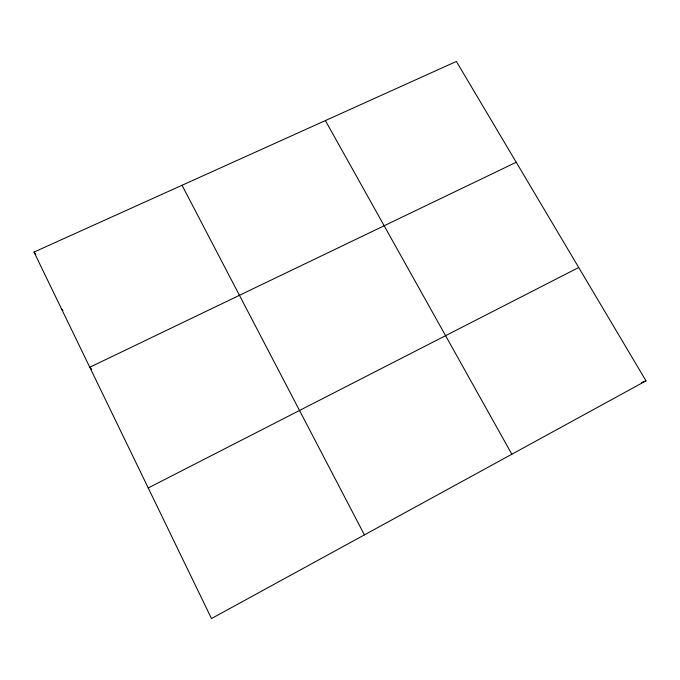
<?xml version="1.0" encoding="UTF-8"?>
<svg xmlns="http://www.w3.org/2000/svg" width="680" height="680" viewBox="0 0 680 680"><rect width="100%" height="100%" fill="white"/><g stroke="black" fill="none" stroke-linecap="round" stroke-linejoin="round"><path stroke-width="1.02" d="M646 380.842L211.488 618.553L34 252.084L456.382 61.447L646 380.842L641.452 382.721M148.24 487.951L578.706 267.495M516.231 162.265L89.777 367.251L91.766 369.265M61.566 309L62.9 310.556M34 252.084L35.802 254.388M325.38 120.572L511.844 454.24M182.036 185.274L364.421 534.888"/></g></svg>
